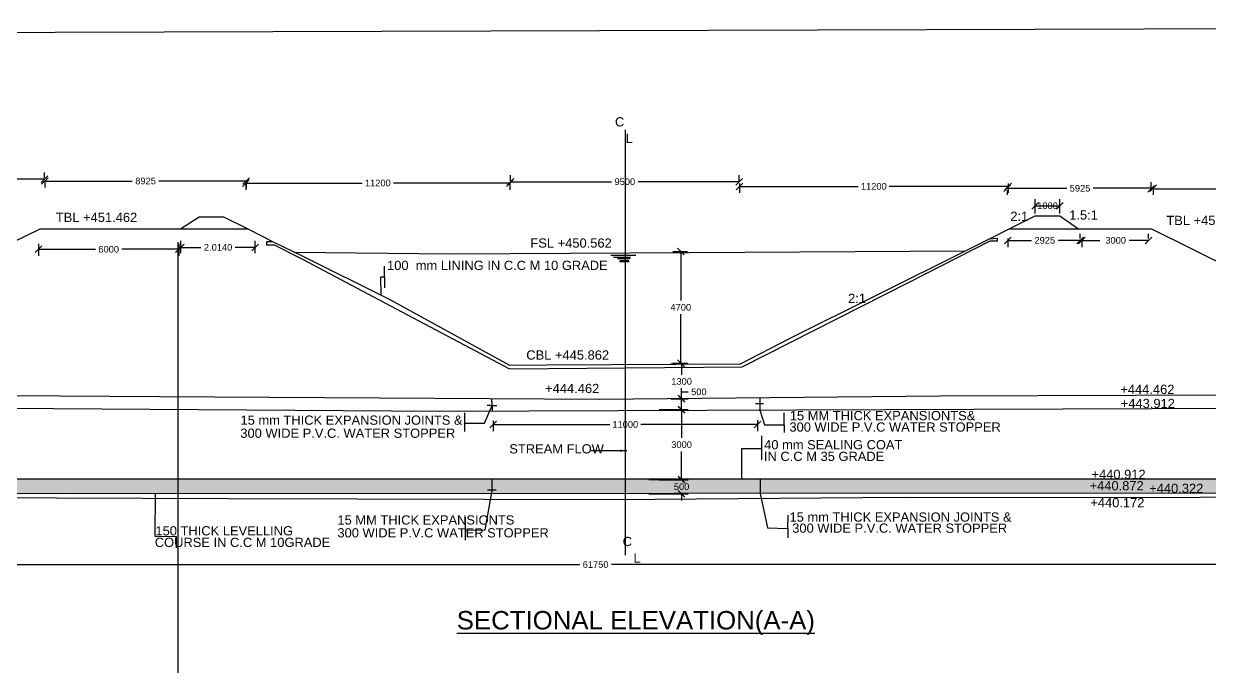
# Model space of a CAD drawing. Header units: inches. Extents: x 112 to 101600, y 95 to 62139.
# Drawn here: x 135.6 to 167.72, y 145.14 to 162.56 of the extents above; entities that cross this region are included whole.
import ezdxf

# ---------------------------------------------------------------- set-up
doc = ezdxf.new("R2010")
doc.units = ezdxf.units.IN
doc.header["$MEASUREMENT"] = 0
doc.layers.add('DRAWING', color=7, linetype='Continuous')
doc.styles.get("Standard").update_dxf_attribs({"font": 'arial.ttf'})
doc.dimstyles.get("Standard").update_dxf_attribs({"dimtxt": 0.18, "dimasz": 0.18, "dimexe": 0.18, "dimexo": 0.0625, "dimgap": 0.09, "dimtad": 0, "dimtih": 1, "dimtoh": 1, "dimdec": 4, "dimzin": 0, "dimdsep": 46, "dimtxsty": 'Standard', "dimblk": 'OBLIQUE', "dimcen": 0.09, "dimadec": 0, "dimazin": 0, "dimtfac": 1, "dimtdec": 4, "dimtofl": 0, "dimtmove": 0, "dimatfit": 3, "dimfxl": 1, "dimtolj": 1, "dimtzin": 0, "dimarcsym": 0})

# ---------------------------------------------------------------- blocks, each defined once
blk = doc.blocks.new('_Oblique')
at = {"color": 0, "linetype": 'ByBlock', "lineweight": -2}
blk.add_line((-0.5, -0.5), (0.5, 0.5), dxfattribs=at)
blk = doc.blocks.new('*D198')
at = {"layer": 'Defpoints', "color": 0, "transparency": 16777216}
for p in [(136.162, 158.34), (131.551, 158.316), (136.162, 158.316)]:
    blk.add_point(p, dxfattribs=at)
at = {"layer": 'DRAWING', "color": 0, "lineweight": -2, "transparency": 16777216}
for p, q in [((131.551, 158.378), (131.551, 158.52)), ((131.551, 158.34), (133.499, 158.34)), ((136.162, 158.34), (134.214, 158.34)), ((136.162, 158.378), (136.162, 158.52))]:
    blk.add_line(p, q, dxfattribs=at)
at = {"layer": 'DRAWING', "color": 0, "lineweight": -2, "transparency": 16777216, "xscale": 0.18, "yscale": 0.18, "zscale": 0.18, "rotation": 180}
blk.add_blockref('_Oblique', (131.551, 158.34), dxfattribs=at)
at = {"layer": 'DRAWING', "color": 0, "lineweight": -2, "transparency": 16777216, "xscale": 0.18, "yscale": 0.18, "zscale": 0.18}
blk.add_blockref('_Oblique', (136.162, 158.34), dxfattribs=at)
at = {"layer": 'DRAWING', "color": 0, "transparency": 16777216, "insert": (133.856, 158.34), "char_height": 0.18, "attachment_point": 5}
blk.add_mtext('\\A1;7000', dxfattribs=at)
blk = doc.blocks.new('*D199')
at = {"layer": 'Defpoints', "color": 0, "transparency": 16777216}
for p in [(136.177, 158.341), (141.628, 158.341), (141.628, 158.294)]:
    blk.add_point(p, dxfattribs=at)
at = {"layer": 'DRAWING', "color": 0, "lineweight": -2, "transparency": 16777216}
for p, q in [((136.177, 158.294), (138.543, 158.294)), ((136.177, 158.278), (136.177, 158.114)), ((141.628, 158.294), (139.263, 158.294)), ((141.628, 158.278), (141.628, 158.114))]:
    blk.add_line(p, q, dxfattribs=at)
at = {"layer": 'DRAWING', "color": 0, "lineweight": -2, "transparency": 16777216, "xscale": 0.18, "yscale": 0.18, "zscale": 0.18, "rotation": 180}
blk.add_blockref('_Oblique', (136.177, 158.294), dxfattribs=at)
at = {"layer": 'DRAWING', "color": 0, "lineweight": -2, "transparency": 16777216, "xscale": 0.18, "yscale": 0.18, "zscale": 0.18}
blk.add_blockref('_Oblique', (141.628, 158.294), dxfattribs=at)
at = {"layer": 'DRAWING', "color": 0, "transparency": 16777216, "insert": (138.903, 158.294), "char_height": 0.18, "attachment_point": 5}
blk.add_mtext('\\A1;8925', dxfattribs=at)
blk = doc.blocks.new('*D200')
at = {"layer": 'Defpoints', "color": 0, "transparency": 16777216}
for p in [(141.618, 158.294), (148.77, 158.294), (148.77, 158.239)]:
    blk.add_point(p, dxfattribs=at)
at = {"layer": 'DRAWING', "color": 0, "lineweight": -2, "transparency": 16777216}
for p, q in [((141.618, 158.239), (144.774, 158.239)), ((141.618, 158.232), (141.618, 158.059)), ((148.77, 158.239), (145.614, 158.239)), ((148.77, 158.232), (148.77, 158.059))]:
    blk.add_line(p, q, dxfattribs=at)
at = {"layer": 'DRAWING', "color": 0, "lineweight": -2, "transparency": 16777216, "xscale": 0.18, "yscale": 0.18, "zscale": 0.18, "rotation": 180}
blk.add_blockref('_Oblique', (141.618, 158.239), dxfattribs=at)
at = {"layer": 'DRAWING', "color": 0, "lineweight": -2, "transparency": 16777216, "xscale": 0.18, "yscale": 0.18, "zscale": 0.18}
blk.add_blockref('_Oblique', (148.77, 158.239), dxfattribs=at)
at = {"layer": 'DRAWING', "color": 0, "transparency": 16777216, "insert": (145.194, 158.239), "char_height": 0.18, "attachment_point": 5}
blk.add_mtext('\\A1;11200', dxfattribs=at)
blk = doc.blocks.new('*D201')
at = {"layer": 'Defpoints', "color": 0, "transparency": 16777216}
for p in [(148.786, 158.235), (154.985, 158.273), (154.985, 158.235)]:
    blk.add_point(p, dxfattribs=at)
at = {"layer": 'DRAWING', "color": 0, "lineweight": -2, "transparency": 16777216}
for p, q in [((148.786, 158.298), (148.786, 158.453)), ((154.985, 158.298), (154.985, 158.453)), ((148.786, 158.273), (151.527, 158.273)), ((154.985, 158.273), (152.244, 158.273))]:
    blk.add_line(p, q, dxfattribs=at)
at = {"layer": 'DRAWING', "color": 0, "lineweight": -2, "transparency": 16777216, "xscale": 0.18, "yscale": 0.18, "zscale": 0.18, "rotation": 180}
blk.add_blockref('_Oblique', (148.786, 158.273), dxfattribs=at)
at = {"layer": 'DRAWING', "color": 0, "lineweight": -2, "transparency": 16777216, "xscale": 0.18, "yscale": 0.18, "zscale": 0.18}
blk.add_blockref('_Oblique', (154.985, 158.273), dxfattribs=at)
at = {"layer": 'DRAWING', "color": 0, "transparency": 16777216, "insert": (151.885, 158.273), "char_height": 0.18, "attachment_point": 5}
blk.add_mtext('\\A1;9500', dxfattribs=at)
blk = doc.blocks.new('*D202')
at = {"layer": 'Defpoints', "color": 0, "transparency": 16777216}
for p in [(154.994, 158.292), (162.264, 158.292), (162.264, 158.149)]:
    blk.add_point(p, dxfattribs=at)
at = {"layer": 'DRAWING', "color": 0, "lineweight": -2, "transparency": 16777216}
for p, q in [((154.994, 158.229), (154.994, 157.969)), ((154.994, 158.149), (158.209, 158.149)), ((162.264, 158.149), (159.049, 158.149)), ((162.264, 158.229), (162.264, 157.969))]:
    blk.add_line(p, q, dxfattribs=at)
at = {"layer": 'DRAWING', "color": 0, "lineweight": -2, "transparency": 16777216, "xscale": 0.18, "yscale": 0.18, "zscale": 0.18, "rotation": 180}
blk.add_blockref('_Oblique', (154.994, 158.149), dxfattribs=at)
at = {"layer": 'DRAWING', "color": 0, "lineweight": -2, "transparency": 16777216, "xscale": 0.18, "yscale": 0.18, "zscale": 0.18}
blk.add_blockref('_Oblique', (162.264, 158.149), dxfattribs=at)
at = {"layer": 'DRAWING', "color": 0, "transparency": 16777216, "insert": (158.629, 158.149), "char_height": 0.18, "attachment_point": 5}
blk.add_mtext('\\A1;11200', dxfattribs=at)
blk = doc.blocks.new('*D203')
at = {"layer": 'Defpoints', "color": 0, "transparency": 16777216}
for p in [(162.238, 158.109), (166.193, 158.109), (166.193, 158.096)]:
    blk.add_point(p, dxfattribs=at)
at = {"layer": 'DRAWING', "color": 0, "lineweight": -2, "transparency": 16777216}
for p, q in [((162.238, 158.096), (163.856, 158.096)), ((162.238, 158.047), (162.238, 157.916)), ((166.193, 158.096), (164.575, 158.096)), ((166.193, 158.047), (166.193, 157.916))]:
    blk.add_line(p, q, dxfattribs=at)
at = {"layer": 'DRAWING', "color": 0, "lineweight": -2, "transparency": 16777216, "xscale": 0.18, "yscale": 0.18, "zscale": 0.18, "rotation": 180}
blk.add_blockref('_Oblique', (162.238, 158.096), dxfattribs=at)
at = {"layer": 'DRAWING', "color": 0, "lineweight": -2, "transparency": 16777216, "xscale": 0.18, "yscale": 0.18, "zscale": 0.18}
blk.add_blockref('_Oblique', (166.193, 158.096), dxfattribs=at)
at = {"layer": 'DRAWING', "color": 0, "transparency": 16777216, "insert": (164.216, 158.096), "char_height": 0.18, "attachment_point": 5}
blk.add_mtext('\\A1;5925', dxfattribs=at)
blk = doc.blocks.new('*D204')
at = {"layer": 'Defpoints', "color": 0, "transparency": 16777216}
for p in [(166.14, 158.056), (170.578, 158.083), (170.578, 158.056)]:
    blk.add_point(p, dxfattribs=at)
at = {"layer": 'DRAWING', "color": 0, "lineweight": -2, "transparency": 16777216}
for p, q in [((166.14, 158.119), (166.14, 158.263)), ((166.14, 158.083), (168.002, 158.083)), ((170.578, 158.083), (168.717, 158.083)), ((170.578, 158.119), (170.578, 158.263))]:
    blk.add_line(p, q, dxfattribs=at)
at = {"layer": 'DRAWING', "color": 0, "lineweight": -2, "transparency": 16777216, "xscale": 0.18, "yscale": 0.18, "zscale": 0.18, "rotation": 180}
blk.add_blockref('_Oblique', (166.14, 158.083), dxfattribs=at)
at = {"layer": 'DRAWING', "color": 0, "lineweight": -2, "transparency": 16777216, "xscale": 0.18, "yscale": 0.18, "zscale": 0.18}
blk.add_blockref('_Oblique', (170.578, 158.083), dxfattribs=at)
at = {"layer": 'DRAWING', "color": 0, "transparency": 16777216, "insert": (168.359, 158.083), "char_height": 0.18, "attachment_point": 5}
blk.add_mtext('\\A1;7000', dxfattribs=at)
blk = doc.blocks.new('*D210')
at = {"layer": 'Defpoints', "color": 0, "transparency": 16777216}
for p in [(141.874, 156.494), (139.86, 156.276), (141.874, 156.276)]:
    blk.add_point(p, dxfattribs=at)
at = {"layer": 'DRAWING', "color": 0, "lineweight": -2, "transparency": 16777216}
for p, q in [((139.86, 156.339), (139.86, 156.674)), ((139.86, 156.494), (140.402, 156.494)), ((141.874, 156.494), (141.332, 156.494)), ((141.874, 156.339), (141.874, 156.674))]:
    blk.add_line(p, q, dxfattribs=at)
at = {"layer": 'DRAWING', "color": 0, "lineweight": -2, "transparency": 16777216, "xscale": 0.18, "yscale": 0.18, "zscale": 0.18, "rotation": 180}
blk.add_blockref('_Oblique', (139.86, 156.494), dxfattribs=at)
at = {"layer": 'DRAWING', "color": 0, "lineweight": -2, "transparency": 16777216, "xscale": 0.18, "yscale": 0.18, "zscale": 0.18}
blk.add_blockref('_Oblique', (141.874, 156.494), dxfattribs=at)
at = {"layer": 'DRAWING', "color": 0, "transparency": 16777216, "insert": (140.867, 156.494), "char_height": 0.18, "attachment_point": 5}
blk.add_mtext('\\A1;2.0140', dxfattribs=at)
blk = doc.blocks.new('*D217')
at = {"layer": 'Defpoints', "color": 0, "transparency": 16777216}
for p in [(152.476, 150.201), (153.422, 150.201), (152.476, 149.815)]:
    blk.add_point(p, dxfattribs=at)
at = {"layer": 'DRAWING', "color": 0, "lineweight": -2, "transparency": 16777216}
for p, q in [((153.422, 150.201), (153.422, 150.381)), ((152.539, 150.201), (153.602, 150.201)), ((152.539, 149.815), (153.602, 149.815)), ((153.422, 149.815), (153.422, 149.635))]:
    blk.add_line(p, q, dxfattribs=at)
at = {"layer": 'DRAWING', "color": 0, "lineweight": -2, "transparency": 16777216, "xscale": 0.18, "yscale": 0.18, "zscale": 0.18}
for p, rotation in [((153.422, 150.201), 270), ((153.422, 149.815), 90)]:
    blk.add_blockref('_Oblique', p, dxfattribs=dict(at, rotation=rotation))
at = {"layer": 'DRAWING', "color": 0, "transparency": 16777216, "insert": (153.422, 150.008), "char_height": 0.18, "attachment_point": 5}
blk.add_mtext('\\A1;500', dxfattribs=at)
blk = doc.blocks.new('*D218')
at = {"layer": 'Defpoints', "color": 0, "transparency": 16777216}
for p in [(152.755, 152.099), (153.422, 152.099), (152.755, 150.197)]:
    blk.add_point(p, dxfattribs=at)
at = {"layer": 'DRAWING', "color": 0, "lineweight": -2, "transparency": 16777216}
for p, q in [((152.818, 152.099), (153.602, 152.099)), ((153.422, 152.099), (153.422, 151.33)), ((153.422, 150.197), (153.422, 150.966)), ((152.818, 150.197), (153.602, 150.197))]:
    blk.add_line(p, q, dxfattribs=at)
at = {"layer": 'DRAWING', "color": 0, "lineweight": -2, "transparency": 16777216, "xscale": 0.18, "yscale": 0.18, "zscale": 0.18}
for p, rotation in [((153.422, 152.099), 90), ((153.422, 150.197), 270)]:
    blk.add_blockref('_Oblique', p, dxfattribs=dict(at, rotation=rotation))
at = {"layer": 'DRAWING', "color": 0, "transparency": 16777216, "insert": (153.422, 151.148), "char_height": 0.18, "attachment_point": 5}
blk.add_mtext('\\A1;3000', dxfattribs=at)
blk = doc.blocks.new('*D219')
at = {"layer": 'Defpoints', "color": 0, "transparency": 16777216}
for p in [(153.091, 152.398), (153.422, 152.398), (153.091, 152.09)]:
    blk.add_point(p, dxfattribs=at)
at = {"layer": 'DRAWING', "color": 0, "lineweight": -2, "transparency": 16777216}
for p, q in [((153.422, 152.398), (153.422, 152.578)), ((153.422, 152.578), (153.602, 152.578)), ((153.154, 152.398), (153.602, 152.398)), ((153.422, 152.09), (153.422, 152.398)), ((153.154, 152.09), (153.602, 152.09))]:
    blk.add_line(p, q, dxfattribs=at)
at = {"layer": 'DRAWING', "color": 0, "lineweight": -2, "transparency": 16777216, "xscale": 0.18, "yscale": 0.18, "zscale": 0.18}
for p, rotation in [((153.422, 152.398), 90), ((153.422, 152.09), 270)]:
    blk.add_blockref('_Oblique', p, dxfattribs=dict(at, rotation=rotation))
at = {"layer": 'DRAWING', "color": 0, "transparency": 16777216, "insert": (153.89, 152.578), "char_height": 0.18, "attachment_point": 5}
blk.add_mtext('\\A1;500', dxfattribs=at)
blk = doc.blocks.new('*D220')
at = {"layer": 'Defpoints', "color": 0, "transparency": 16777216}
for p in [(153.072, 153.34), (153.422, 153.34), (153.072, 152.393)]:
    blk.add_point(p, dxfattribs=at)
at = {"layer": 'DRAWING', "color": 0, "lineweight": -2, "transparency": 16777216}
for p, q in [((153.135, 153.34), (153.602, 153.34)), ((153.422, 153.34), (153.422, 153.042)), ((153.422, 152.393), (153.422, 152.678)), ((153.135, 152.393), (153.602, 152.393))]:
    blk.add_line(p, q, dxfattribs=at)
at = {"layer": 'DRAWING', "color": 0, "lineweight": -2, "transparency": 16777216, "xscale": 0.18, "yscale": 0.18, "zscale": 0.18}
for p, rotation in [((153.422, 153.34), 90), ((153.422, 152.393), 270)]:
    blk.add_blockref('_Oblique', p, dxfattribs=dict(at, rotation=rotation))
at = {"layer": 'DRAWING', "color": 0, "transparency": 16777216, "insert": (153.422, 152.86), "char_height": 0.18, "attachment_point": 5}
blk.add_mtext('\\A1;1300', dxfattribs=at)
blk = doc.blocks.new('*D221')
at = {"layer": 'Defpoints', "color": 0, "transparency": 16777216}
for p in [(153.124, 156.382), (153.4, 156.382), (153.124, 153.356)]:
    blk.add_point(p, dxfattribs=at)
at = {"layer": 'DRAWING', "color": 0, "lineweight": -2, "transparency": 16777216}
for p, q in [((153.187, 156.382), (153.58, 156.382)), ((153.4, 156.382), (153.4, 155.051)), ((153.4, 153.356), (153.4, 154.687)), ((153.187, 153.356), (153.58, 153.356))]:
    blk.add_line(p, q, dxfattribs=at)
at = {"layer": 'DRAWING', "color": 0, "lineweight": -2, "transparency": 16777216, "xscale": 0.18, "yscale": 0.18, "zscale": 0.18}
for p, rotation in [((153.4, 156.382), 90), ((153.4, 153.356), 270)]:
    blk.add_blockref('_Oblique', p, dxfattribs=dict(at, rotation=rotation))
at = {"layer": 'DRAWING', "color": 0, "transparency": 16777216, "insert": (153.4, 154.869), "char_height": 0.18, "attachment_point": 5}
blk.add_mtext('\\A1;4700', dxfattribs=at)
blk = doc.blocks.new('*D222')
at = {"layer": 'Defpoints', "color": 0, "transparency": 16777216}
for p in [(162.258, 156.795), (164.263, 156.795), (164.263, 156.685)]:
    blk.add_point(p, dxfattribs=at)
at = {"layer": 'DRAWING', "color": 0, "lineweight": -2, "transparency": 16777216}
for p, q in [((162.258, 156.733), (162.258, 156.505)), ((164.263, 156.733), (164.263, 156.505)), ((162.258, 156.685), (162.899, 156.685)), ((164.263, 156.685), (163.621, 156.685))]:
    blk.add_line(p, q, dxfattribs=at)
at = {"layer": 'DRAWING', "color": 0, "lineweight": -2, "transparency": 16777216, "xscale": 0.18, "yscale": 0.18, "zscale": 0.18, "rotation": 180}
blk.add_blockref('_Oblique', (162.258, 156.685), dxfattribs=at)
at = {"layer": 'DRAWING', "color": 0, "lineweight": -2, "transparency": 16777216, "xscale": 0.18, "yscale": 0.18, "zscale": 0.18}
blk.add_blockref('_Oblique', (164.263, 156.685), dxfattribs=at)
at = {"layer": 'DRAWING', "color": 0, "transparency": 16777216, "insert": (163.26, 156.685), "char_height": 0.18, "attachment_point": 5}
blk.add_mtext('\\A1;2925', dxfattribs=at)
blk = doc.blocks.new('*D223')
at = {"layer": 'Defpoints', "color": 0, "transparency": 16777216}
for p in [(164.22, 156.677), (166.073, 156.685), (166.073, 156.677)]:
    blk.add_point(p, dxfattribs=at)
at = {"layer": 'DRAWING', "color": 0, "lineweight": -2, "transparency": 16777216}
for p, q in [((164.22, 156.739), (164.22, 156.865)), ((166.073, 156.739), (166.073, 156.865)), ((164.22, 156.685), (164.748, 156.685)), ((166.073, 156.685), (165.545, 156.685))]:
    blk.add_line(p, q, dxfattribs=at)
at = {"layer": 'DRAWING', "color": 0, "lineweight": -2, "transparency": 16777216, "xscale": 0.18, "yscale": 0.18, "zscale": 0.18, "rotation": 180}
blk.add_blockref('_Oblique', (164.22, 156.685), dxfattribs=at)
at = {"layer": 'DRAWING', "color": 0, "lineweight": -2, "transparency": 16777216, "xscale": 0.18, "yscale": 0.18, "zscale": 0.18}
blk.add_blockref('_Oblique', (166.073, 156.685), dxfattribs=at)
at = {"layer": 'DRAWING', "color": 0, "transparency": 16777216, "insert": (165.146, 156.685), "char_height": 0.18, "attachment_point": 5}
blk.add_mtext('\\A1; 3000', dxfattribs=at)
blk = doc.blocks.new('*D230')
at = {"layer": 'Defpoints', "color": 0, "transparency": 16777216}
for p in [(131.187, 147.863), (171, 147.897), (171, 147.863)]:
    blk.add_point(p, dxfattribs=at)
at = {"layer": 'DRAWING', "color": 0, "lineweight": -2, "transparency": 16777216}
for p, q in [((131.187, 147.925), (131.187, 148.077)), ((171, 147.925), (171, 148.077)), ((131.187, 147.897), (150.664, 147.897)), ((171, 147.897), (151.522, 147.897))]:
    blk.add_line(p, q, dxfattribs=at)
at = {"layer": 'DRAWING', "color": 0, "lineweight": -2, "transparency": 16777216, "xscale": 0.18, "yscale": 0.18, "zscale": 0.18, "rotation": 180}
blk.add_blockref('_Oblique', (131.187, 147.897), dxfattribs=at)
at = {"layer": 'DRAWING', "color": 0, "lineweight": -2, "transparency": 16777216, "xscale": 0.18, "yscale": 0.18, "zscale": 0.18}
blk.add_blockref('_Oblique', (171, 147.897), dxfattribs=at)
at = {"layer": 'DRAWING', "color": 0, "transparency": 16777216, "insert": (151.093, 147.897), "char_height": 0.18, "attachment_point": 5}
blk.add_mtext('\\A1;61750', dxfattribs=at)
blk = doc.blocks.new('*D286')
at = {"layer": 'Defpoints', "color": 0, "transparency": 16777216}
for p in [(163.667, 157.621), (163.003, 157.351), (163.667, 157.348)]:
    blk.add_point(p, dxfattribs=at)
at = {"layer": 'DRAWING', "color": 0, "lineweight": -2, "transparency": 16777216}
for p, q in [((163.003, 157.413), (163.003, 157.801)), ((163.667, 157.411), (163.667, 157.801)), ((163.003, 157.621), (163.667, 157.621))]:
    blk.add_line(p, q, dxfattribs=at)
at = {"layer": 'DRAWING', "color": 0, "lineweight": -2, "transparency": 16777216, "xscale": 0.18, "yscale": 0.18, "zscale": 0.18, "rotation": 180}
blk.add_blockref('_Oblique', (163.003, 157.621), dxfattribs=at)
at = {"layer": 'DRAWING', "color": 0, "lineweight": -2, "transparency": 16777216, "xscale": 0.18, "yscale": 0.18, "zscale": 0.18}
blk.add_blockref('_Oblique', (163.667, 157.621), dxfattribs=at)
at = {"layer": 'DRAWING', "color": 0, "transparency": 16777216, "insert": (163.335, 157.621), "char_height": 0.18, "attachment_point": 5}
blk.add_mtext('\\A1;1000', dxfattribs=at)
blk = doc.blocks.new('*D288')
at = {"layer": 'Defpoints', "color": 0, "transparency": 16777216}
for p in [(148.316, 151.854), (155.477, 151.871), (155.477, 151.694)]:
    blk.add_point(p, dxfattribs=at)
at = {"layer": 'DRAWING', "color": 0, "lineweight": -2, "transparency": 16777216}
for p, q in [((148.316, 151.791), (148.316, 151.514)), ((148.316, 151.694), (151.477, 151.694)), ((155.477, 151.694), (152.317, 151.694)), ((155.477, 151.808), (155.477, 151.514))]:
    blk.add_line(p, q, dxfattribs=at)
at = {"layer": 'DRAWING', "color": 0, "lineweight": -2, "transparency": 16777216, "xscale": 0.18, "yscale": 0.18, "zscale": 0.18, "rotation": 180}
blk.add_blockref('_Oblique', (148.316, 151.694), dxfattribs=at)
at = {"layer": 'DRAWING', "color": 0, "lineweight": -2, "transparency": 16777216, "xscale": 0.18, "yscale": 0.18, "zscale": 0.18}
blk.add_blockref('_Oblique', (155.477, 151.694), dxfattribs=at)
at = {"layer": 'DRAWING', "color": 0, "transparency": 16777216, "insert": (151.897, 151.694), "char_height": 0.18, "attachment_point": 5}
blk.add_mtext('\\A1;11000', dxfattribs=at)
blk = doc.blocks.new('*D289')
at = {"layer": 'Defpoints', "color": 0, "transparency": 16777216}
for p in [(136.005, 156.657), (139.801, 156.657), (139.801, 156.444)]:
    blk.add_point(p, dxfattribs=at)
at = {"layer": 'DRAWING', "color": 0, "lineweight": -2, "transparency": 16777216}
for p, q in [((136.005, 156.595), (136.005, 156.264)), ((136.005, 156.444), (137.544, 156.444)), ((139.801, 156.444), (138.262, 156.444)), ((139.801, 156.595), (139.801, 156.264))]:
    blk.add_line(p, q, dxfattribs=at)
at = {"layer": 'DRAWING', "color": 0, "lineweight": -2, "transparency": 16777216, "xscale": 0.18, "yscale": 0.18, "zscale": 0.18, "rotation": 180}
blk.add_blockref('_Oblique', (136.005, 156.444), dxfattribs=at)
at = {"layer": 'DRAWING', "color": 0, "lineweight": -2, "transparency": 16777216, "xscale": 0.18, "yscale": 0.18, "zscale": 0.18}
blk.add_blockref('_Oblique', (139.801, 156.444), dxfattribs=at)
at = {"layer": 'DRAWING', "color": 0, "transparency": 16777216, "insert": (137.903, 156.444), "char_height": 0.18, "attachment_point": 5}
blk.add_mtext('\\A1;6000', dxfattribs=at)

msp = doc.modelspace()

# ---------------------------------------------------------------- hatches: boundary and pattern name
at = {"layer": 'DRAWING'}
h = msp.add_hatch(dxfattribs=at)
h.set_pattern_fill('AR-CONC', color=256, scale=0.05, style=0)
h.set_pattern_definition([(50, (0, 0), (0.3586301, -0.03137607), [0.0375, -0.4125]), (355, (0, 0), (-0.06937567, 0.37609607), [0.03, -0.33]), (100.4514, (0.0299, -0.0026), (0.2892547, 0.34471977), [0.0318701, -0.35057106]), (46.1842, (0, 0.1), (0.5336205, -0.0827595), [0.05625, -0.61875]), (96.6356, (0.04447, 0.0931), (0.4673314, 0.4870589), [0.0478051, -0.5258565]), (351.1842, (0, 0.1), (0.467331, 0.4870593), [0.045, -0.495]), (21, (0.05, 0.075), (0.29845353, -0.20130945), [0.0375, -0.4125]), (326, (0.05, 0.075), (0.12165767, 0.362575), [0.03, -0.33]), (71.4514, (0.07487, 0.05822), (0.4201113, 0.16126525), [0.0318701, -0.35057106]), (37.5, (0, 0), (0.00607993, 0.16644693), [0, -0.326, 0, -0.335, 0, -0.33125]), (7.5, (0, 0), (0.13153477, 0.19720586), [0, -0.191, 0, -0.3185, 0, -0.12625]), (327.5, (-0.1115, 0), (0.26691122, -0.011277436), [0, -0.125, 0, -0.39, 0, -0.5175]), (317.5, (-0.1615, 0), (0.29159308, 0.0500525), [0, -0.1625, 0, -0.259, 0, -0.3675])])
h.paths.add_polyline_path([(171.01714, 150.22027), (131.14346, 150.22027), (131.13982, 149.84155), (136.74573, 149.8178), (169.69205, 149.83565), (171.02123, 149.84744)])
h.paths.add_polyline_path([(166.0249, 149.77035), (167.61894, 149.77035), (167.61894, 150.15328), (166.0249, 150.15328)], flags=9)
h.paths.add_polyline_path([(164.40957, 149.84161), (166.00362, 149.84161), (166.00362, 150.22454), (164.40957, 150.22454)], flags=9)
h.paths.add_polyline_path([(164.46233, 150.14898), (166.05638, 150.14898), (166.05638, 150.53191), (164.46233, 150.53191)], flags=9)
h.paths.add_polyline_path([(133.37712, 149.87186), (134.97117, 149.87186), (134.97117, 150.25479), (133.37712, 150.25479)], flags=9)
h.paths.add_polyline_path([(132.04576, 149.99852), (133.63981, 149.99852), (133.63981, 150.38145), (132.04576, 150.38145)], flags=9)

# ---------------------------------------------------------------- linework, layer by layer
msp.add_lwpolyline([(112.84261, 162.25452), (210.20038, 162.55791), (210.6973, 95.15233), (112.84261, 95.15233)], close=True, dxfattribs=at)
for points in [[(151.89191, 159.68429), (151.89191, 148.15529)], [(121.8718, 154.10108), (129.73642, 154.05626), (131.18111, 154.77721), (131.49127, 154.77721), (136.04696, 157.00058), (141.673, 157.00058), (142.39429, 156.62666), (143.10936, 156.28125), (145.51713, 155.08041), (148.75609, 153.29808), (149.77042, 153.31469), (155.01838, 153.34165), (156.34616, 154.02652), (161.11053, 156.40261), (163.00254, 157.35074), (163.66731, 157.34843), (164.17444, 156.99732), (166.1482, 156.99732), (170.64577, 154.76554)], [(139.84423, 157.00058), (140.35392, 157.32119), (141.0132, 157.32707), (141.673, 157.00058)], [(142.35293, 156.6481), (142.1794, 156.64936), (142.17877, 156.56323), (142.38288, 156.56174), (143.15732, 156.17254), (144.77033, 155.31442), (148.75696, 153.206), (155.06539, 153.25515), (159.56998, 155.54242), (161.78275, 156.66938), (161.97614, 156.66919), (161.9762, 156.7348), (161.74294, 156.71953)], [(162.30528, 157.00133), (164.17444, 156.99732)], [(139.77957, 156.63264), (139.77957, 135.9169)], [(142.93028, 156.36775), (147.15595, 156.32022), (153.63371, 156.35633), (161.11053, 156.40261)], [(151.50555, 156.28461), (152.18158, 156.28461)], [(151.57522, 156.22733), (152.0382, 156.22733)], [(151.68171, 156.19663), (152.03204, 156.19663)], [(151.74118, 156.10863), (152.00542, 156.10863)], [(151.74933, 156.14137), (151.989, 156.14137)], [(145.36669, 155.98305), (145.37153, 155.39546)], [(145.36911, 155.68926), (145.26857, 155.68869), (145.27513, 155.20111)], [(170.97815, 154.77154), (171.00045, 151.74053), (171.02224, 149.75524), (171.02041, 149.72883), (165.69386, 149.70872), (159.4535, 149.7146), (151.5706, 149.65347), (141.15015, 149.67809), (131.81956, 149.71731), (131.139, 149.75576), (131.17073, 153.05475), (131.18111, 154.77721)], [(131.16546, 152.50725), (139.2808, 152.45361), (151.20042, 152.38213), (160.42719, 152.46979), (170.99478, 152.51145), (171.07364, 152.46312), (171.11788, 152.385), (171.12409, 152.32741), (171.09426, 152.21537), (170.987, 152.13987), (146.8705, 152.04928), (131.1621, 152.15735), (131.07305, 152.20428), (131.04694, 152.26263), (131.03948, 152.32098), (131.05564, 152.41163), (131.07999, 152.45041), (131.10165, 152.48492), (131.16546, 152.50725)], [(148.29337, 152.21229), (148.28123, 152.39964)], [(155.4225, 152.26372), (155.63971, 152.26372)], [(155.53832, 152.42335), (155.5396, 152.08184)], [(147.53906, 151.73055), (148.08699, 151.73055), (148.29337, 152.21229)], [(147.54368, 152.00628), (147.54368, 151.50608)], [(148.29337, 152.21229), (148.1574, 152.21229)], [(148.29337, 152.21229), (148.29396, 152.05463)], [(148.29337, 152.21229), (148.42181, 152.21229)], [(155.5396, 152.08184), (155.66565, 151.68469), (156.202, 151.68469), (156.202, 152.00818)], [(113.47489, 151.76914), (123.18605, 151.76914), (124.19307, 150.22027), (177.40173, 150.22027), (186.06814, 150.33295), (186.07684, 149.66434), (185.77407, 149.65061), (185.58624, 149.97658), (169.69205, 149.83565), (136.74573, 149.8178), (127.30378, 149.85781), (127.30301, 149.67486), (124.16836, 149.67486), (124.16836, 149.83715), (121.9667, 149.83715), (121.88752, 149.48486), (121.6001, 149.48486), (121.6001, 150.23347), (124.19307, 150.22027)], [(156.202, 151.68469), (156.202, 151.48151)], [(155.58395, 151.38845), (155.58395, 150.73378)], [(155.58395, 151.0307), (155.04794, 151.0307), (155.04794, 150.22027)], [(147.56092, 148.8312), (148.10535, 148.84159), (148.28795, 149.90068), (148.28795, 150.22027)], [(155.54849, 150.22027), (155.5487, 149.82799), (155.74763, 148.88863), (156.30228, 148.87746), (156.30956, 149.23911)], [(139.16272, 149.81911), (139.15192, 148.66329), (139.73157, 148.65787), (139.73157, 148.65787)], [(148.16675, 149.92503), (148.39781, 149.92044)], [(147.55697, 149.18525), (147.56392, 148.56248)], [(156.30228, 148.87746), (156.29711, 148.62065)], [(139.73157, 148.65787), (139.72873, 148.3537)]]:
    msp.add_lwpolyline(points, dxfattribs=at)

# ---------------------------------------------------------------- texts
for s, height, p in [('C', 0.25, (151.61663, 159.77299)), ('L', 0.25, (151.90835, 159.32698)), ('TBL +451.462', 0.25, (136.47212, 157.18366)), ('2:1', 0.25, (162.32745, 157.2143)), ('1.5:1', 0.25, (163.92187, 157.24806)), ('TBL +451.462', 0.25, (166.55267, 157.1002)), ('FSL +450.562', 0.25, (149.32742, 156.4876)), ('100  mm LINING IN C.C M 10 GRADE', 0.25, (145.44394, 155.88198)), ('2:1', 0.25, (157.93237, 154.99003)), ('CBL +445.862', 0.25, (149.21608, 153.453)), ('+444.462', 0.25, (149.72609, 152.54571)), ('+444.462', 0.25, (165.30591, 152.52249)), ('+443.912', 0.25, (165.31859, 152.13913)), ('15 mm THICK EXPANSION JOINTS &', 0.25, (141.47428, 151.68737)), ('15 MM THICK EXPANSIONTS&', 0.25, (156.35319, 151.81047)), ('300 WIDE P.V.C. WATER STOPPER', 0.25, (141.46956, 151.33299)), ('300 WIDE P.V.C WATER STOPPER ', 0.25, (156.34288, 151.5)), ('40 mm SEALING COAT', 0.25, (155.6584, 151.02137)), ('STREAM FLOW ', 0.25, (148.75566, 150.90978)), ('IN C.C M 35 GRADE ', 0.25, (155.65324, 150.70576)), ('+440.912', 0.25, (164.52615, 150.21706)), ('+440.872', 0.25, (164.4734, 149.90969)), ('+440.322', 0.25, (166.08872, 149.83843)), ('+440.172', 0.25, (164.49312, 149.45182)), ('15 MM THICK EXPANSIONTS ', 0.25, (144.09981, 148.98126)), ('15 mm THICK EXPANSION JOINTS &', 0.25, (156.34618, 149.06068)), ('300 WIDE P.V.C. WATER STOPPER', 0.25, (156.4187, 148.7597)), ('150 THICK LEVELLING ', 0.25, (139.17014, 148.68773)), ('300 WIDE P.V.C WATER STOPPER ', 0.25, (144.09981, 148.63346)), ('COURSE IN C.C M 10GRADE ', 0.25, (139.15242, 148.37419)), ('C', 0.25, (151.8262, 148.39725)), ('L', 0.25, (152.11792, 147.95124)), ('%%USECTIONAL ELEVATION(A-A)', 0.5, (147.33202, 146.13853))]:
    msp.add_text(s, height=height, dxfattribs=at).set_placement(p)

# ---------------------------------------------------------------- dimensions: what is measured, and where the dimension line sits
for base, p1, p2, text, picture, middle in [((136.16194, 158.34042), (131.55085, 158.31599), (136.16194, 158.31599), '7000', '*D198', (133.8564, 158.34042)), ((141.62849, 158.29429), (136.17749, 158.34093), (141.62849, 158.34093), '8925', '*D199', (138.90299, 158.29429)), ((148.76999, 158.23945), (141.61782, 158.29429), (148.76999, 158.29429), '11200', '*D200', (145.19391, 158.23945)), ((154.98504, 158.27282), (148.78578, 158.23528), (154.98504, 158.23528), '9500', '*D201', (151.88541, 158.27282)), ((162.26429, 158.14884), (154.99438, 158.29158), (162.26429, 158.29158), '11200', '*D202', (158.62933, 158.14884)), ((166.19335, 158.0958), (162.23771, 158.10906), (166.19335, 158.10906), '5925', '*D203', (164.21553, 158.0958)), ((170.57822, 158.08267), (166.14026, 158.05602), (170.57822, 158.05602), '7000', '*D204', (168.35924, 158.08267)), ((164.2629, 156.68513), (162.2579, 156.79545), (164.2629, 156.79545), '2925', '*D222', (163.2604, 156.68513)), ((166.07252, 156.68513), (164.22041, 156.67664), (166.07252, 156.67664), ' 3000', '*D223', (165.14647, 156.68513)), ((139.80106, 156.44421), (136.00481, 156.65702), (139.80106, 156.65702), '6000', '*D289', (137.90293, 156.44421)), ((155.47734, 151.69412), (148.3164, 151.85378), (155.47734, 151.87077), '11000', '*D288', (151.89687, 151.69412)), ((170.9995, 147.89749), (131.18676, 147.86273), (170.9995, 147.86273), '61750', '*D230', (151.09313, 147.89749))]:
    dim = msp.add_linear_dim(base=base, p1=p1, p2=p2, text=text, dimstyle='Standard', dxfattribs=at)
    dim.commit()
    dim.dimension.update_dxf_attribs({"geometry": picture, "text_midpoint": middle})
dim = msp.add_linear_dim(base=(163.66731, 157.62144), p1=(163.00254, 157.35074), p2=(163.66731, 157.34843), text='1000', dimstyle='Standard', dxfattribs=at)
dim.commit()
dim.dimension.update_dxf_attribs({"geometry": '*D286', "text_midpoint": (163.33493, 157.62144), "dimtype": 160})
dim = msp.add_linear_dim(base=(141.87417, 156.49407), p1=(139.8602, 156.27604), p2=(141.87417, 156.27604), dimstyle='Standard', dxfattribs=at)
dim.commit()
dim.dimension.update_dxf_attribs({"geometry": '*D210', "text_midpoint": (140.86719, 156.49407)})
for base, p1, p2, text, picture, middle in [((153.39952, 156.38232), (153.124, 153.35567), (153.124, 156.38232), '4700', '*D221', (153.39952, 154.86899)), ((153.42173, 152.09903), (152.75509, 150.19728), (152.75509, 152.09903), '3000', '*D218', (153.42173, 151.14815)), ((153.42173, 150.20109), (152.47608, 149.81544), (152.47608, 150.20109), '500', '*D217', (153.42173, 150.00827))]:
    dim = msp.add_linear_dim(base=base, p1=p1, p2=p2, angle=90, text=text, dimstyle='Standard', dxfattribs=at)
    dim.commit()
    dim.dimension.update_dxf_attribs({"geometry": picture, "text_midpoint": middle})
for base, p1, p2, text, picture, middle in [((153.42173, 153.34047), (153.07212, 152.39318), (153.07212, 153.34047), '1300', '*D220', (153.42173, 152.8598)), ((153.42173, 152.398), (153.09134, 152.09024), (153.09134, 152.398), '500', '*D219', (153.89027, 152.578))]:
    dim = msp.add_linear_dim(base=base, p1=p1, p2=p2, angle=90, text=text, dimstyle='Standard', dxfattribs=at)
    dim.commit()
    dim.dimension.update_dxf_attribs({"geometry": picture, "text_midpoint": middle, "dimtype": 160})

# ---------------------------------------------------------------- leaders
msp.add_leader([(151.93604, 150.983), (150.97387, 150.983)], dimstyle='Standard', override={"dimgap": 0.09, "dimtad": 0}, dxfattribs=at)

doc.saveas('drawing.dxf')
